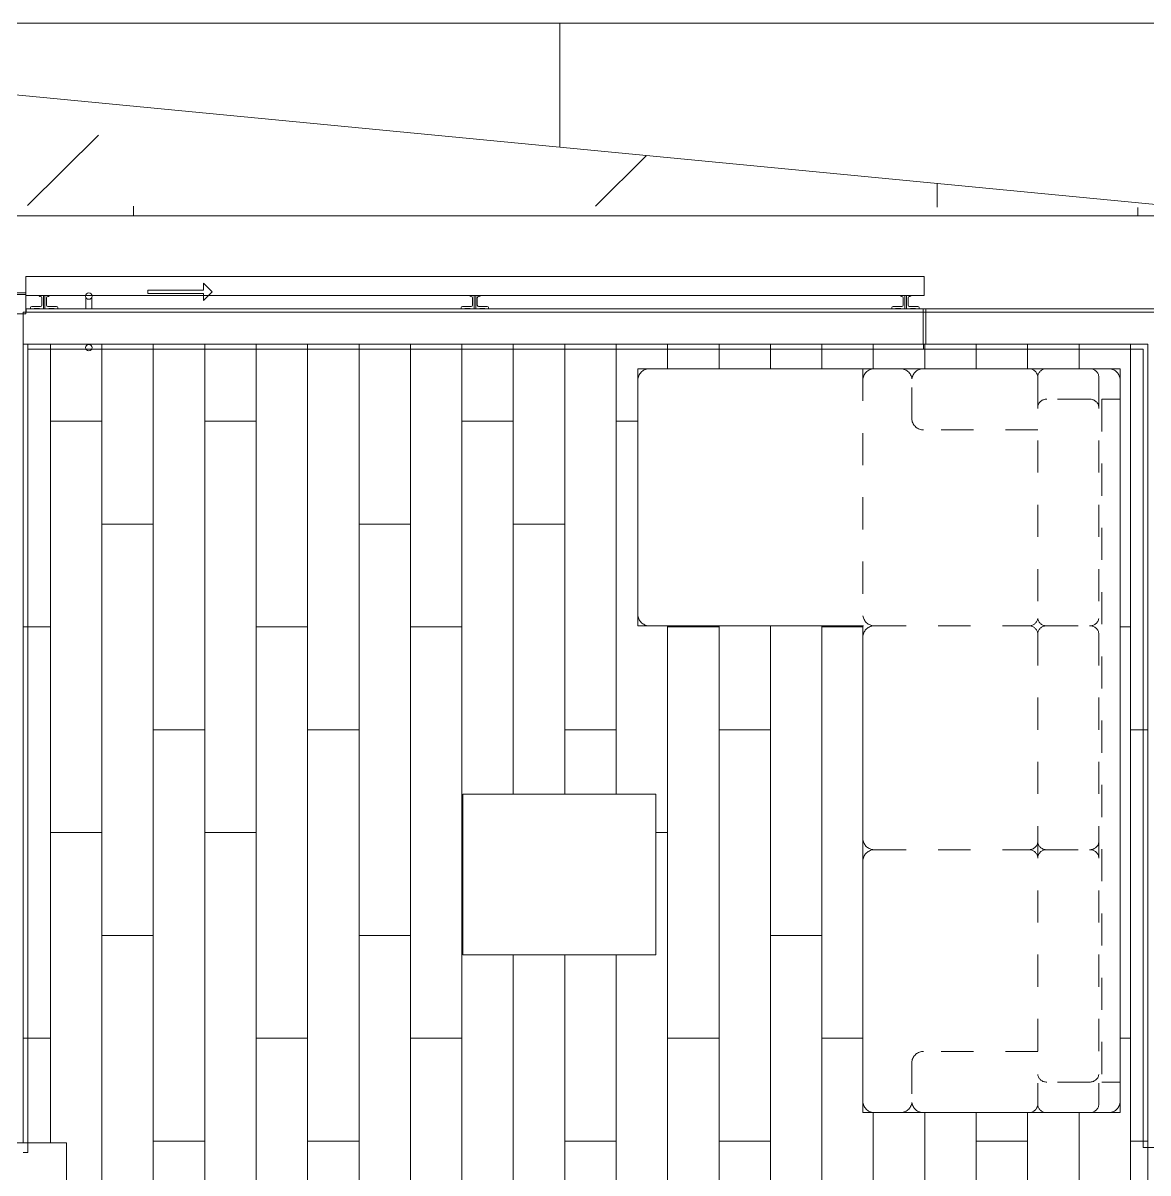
# Model space of a CAD drawing. Header units: metres. Extents: x 3856 to 4207, y -1118 to -691.
# Drawn here: x 4001.457 to 4004.957, y -971.806 to -968.227 of the extents above; entities that cross this region are included whole.
import ezdxf

# ---------------------------------------------------------------- set-up
doc = ezdxf.new("R2010")
doc.units = ezdxf.units.M
doc.linetypes.add('Trazo', pattern=[0.006, 0.003, -0.003])
for name, color, linetype, lineweight in [('_Hidden Lines_', 7, 'Trazo', 9), ('Balusters', 7, 'Continuous', 9), ('Casework', 7, 'Continuous', 9), ('Cut Pattern', 7, 'Continuous', 18), ('Detail Items', 7, 'Continuous', 9), ('Doors', 7, 'Continuous', 9), ('Floors', 7, 'Continuous', 9), ('Folding Lines', 7, 'Continuous', 9), ('Generic Models', 7, 'Continuous', 9), ('Panel', 7, 'Continuous', 9), ('Railings', 7, 'Continuous', 9), ('Surface Pattern', 7, 'Continuous', 9), ('Top Rails', 7, 'Continuous', 9), ('Walls', 7, 'Continuous', 9)]:
    doc.layers.add(name, color=color, linetype=linetype, lineweight=lineweight)
doc.layers.add('ROA-E00-URB-A101-MASTER_PLAN cambio estaciomientos_dwg', color=7, linetype='Continuous', lineweight=9, true_color=0x767676)

# ---------------------------------------------------------------- blocks, each defined once
blk = doc.blocks.new('Multifuncional 2D - Mesa Centro 50x60cm-4007771-IMPLANTACIÓN - KIT COMERCIAL')
at = {"layer": '_Hidden Lines_'}
for p, q in [((-0.8578, -1.0866), (-0.8578, -0.5866)), ((-0.8578, -0.5866), (-0.2578, -0.5866)), ((-0.2578, -0.5866), (-0.2578, -1.0866)), ((-0.2578, -1.0866), (-0.8578, -1.0866))]:
    blk.add_line(p, q, dxfattribs=at)
at = {"layer": 'Casework'}
for p, q in [((-0.2578, -0.5866), (-0.8578, -0.5866)), ((-0.8578, -0.5866), (-0.8578, -1.0866)), ((-0.2578, -1.0866), (-0.2578, -0.5866)), ((-0.8578, -1.0866), (-0.2578, -1.0866))]:
    blk.add_line(p, q, dxfattribs=at)
blk = doc.blocks.new('Sofá en L pequeño 2D - Sofá en L pequeño 2D-V163-IMPLANTACIÓN - KIT COMERCIAL')
at = {"layer": '_Hidden Lines_'}
for p, q in [((-0.8466, 1.4691), (-0.8466, -0.7826)), ((-0.81, 1.5006), (-0.2353, 1.5006)), ((-0.7801, -0.7908), (-0.7801, 1.4774)), ((-0.5901, -0.7908), (-0.5901, 1.4774)), ((-0.2353, 1.5006), (-0.162, 1.5006)), ((-0.1986, 1.3422), (-0.1986, 1.4691)), ((-0.162, 1.5006), (-0.0833, 1.5006)), ((-0.0466, -0.8141), (-0.0466, 1.4691)), ((-0.7896, 1.4056), (-0.8466, 1.4056)), ((-0.7896, -0.7191), (-0.7896, 1.4056)), ((-0.7515, 1.4056), (-0.6156, 1.4056)), ((-0.5901, 1.3106), (-0.2353, 1.3106)), ((-0.6156, 0.6826), (-0.7547, 0.6826)), ((-0.0809, 0.6826), (-0.5647, 0.6826)), ((-0.6156, -0.0141), (-0.7547, -0.0141)), ((-0.0809, -0.0141), (-0.5647, -0.0141)), ((0.2521, -0.0141), (-0.0809, -0.0141)), ((0.6534, -0.0454), (0.6534, -0.7826)), ((-0.5901, -0.6241), (-0.2353, -0.6241)), ((-0.1986, -0.6556), (-0.1986, -0.7826)), ((-0.8466, -0.7191), (-0.7896, -0.7191)), ((-0.7515, -0.7191), (-0.6156, -0.7191)), ((-0.81, -0.8141), (-0.2353, -0.8141)), ((-0.2353, -0.8141), (-0.162, -0.8141)), ((-0.162, -0.8141), (-0.0835, -0.8141)), ((0.2523, -0.8141), (-0.0835, -0.8141))]:
    blk.add_line(p, q, dxfattribs=at)
for centre, radius, start, end in [((-0.811, 1.4648), 0.0359, 88.3598, 173.0603), ((-0.7531, 1.4733), 0.0274, 86.6223, 171.476), ((-0.6172, 1.4733), 0.0274, 8.524, 93.3777), ((-0.5631, 1.4733), 0.0274, 86.6223, 171.476), ((-0.2342, 1.4648), 0.0359, 6.9397, 91.6402), ((-0.163, 1.4648), 0.0359, 88.3598, 173.0603), ((-0.0822, 1.4648), 0.0359, 6.9397, 91.6402), ((-0.7531, 1.3783), 0.0274, 86.6223, 171.476), ((-0.6172, 1.3783), 0.0274, 8.524, 93.3777), ((-0.2342, 1.3465), 0.0359, 268.3598, 353.0603), ((-0.7531, 0.7099), 0.0274, 188.524, 273.3777), ((-0.7531, 0.6553), 0.0274, 86.6223, 171.476), ((-0.6172, 0.7099), 0.0274, 266.6223, 351.476), ((-0.6172, 0.6553), 0.0274, 8.524, 93.3777), ((-0.5631, 0.7099), 0.0274, 188.524, 266.6223), ((-0.5631, 0.6553), 0.0274, 93.3777, 171.476), ((-0.0822, 0.7185), 0.0359, 272.0256, 352.675), ((-0.0822, 0.6468), 0.0359, 7.325, 87.9744), ((-0.7531, 0.0132), 0.0274, 188.524, 273.3777), ((-0.6172, 0.0132), 0.0274, 266.6223, 351.476), ((-0.5631, 0.0132), 0.0274, 188.524, 266.6223), ((-0.0822, 0.0217), 0.0359, 272.0256, 352.675), ((-0.7531, -0.0414), 0.0274, 86.6223, 171.476), ((-0.6172, -0.0414), 0.0274, 8.524, 93.3777), ((-0.5631, -0.0414), 0.0274, 93.3777, 171.476), ((-0.0822, -0.05), 0.0359, 7.325, 87.9744), ((0.6178, -0.05), 0.0359, 7.3244, 92.0256), ((-0.2342, -0.6599), 0.0359, 6.9397, 91.6402), ((-0.7531, -0.6918), 0.0274, 188.524, 273.3777), ((-0.6172, -0.6918), 0.0274, 266.6223, 351.476), ((-0.811, -0.7782), 0.0359, 186.9397, 271.6402), ((-0.2342, -0.7782), 0.0359, 268.3598, 353.0603), ((-0.163, -0.7782), 0.0359, 186.9397, 271.6402), ((-0.0822, -0.7782), 0.0359, 267.9744, 352.675), ((0.6178, -0.7782), 0.0359, 268.3598, 353.0603), ((-0.7531, -0.7868), 0.0274, 188.524, 273.3777), ((-0.6172, -0.7868), 0.0274, 266.6223, 351.476), ((-0.5631, -0.7868), 0.0274, 188.524, 273.3777)]:
    blk.add_arc(centre, radius, start, end, dxfattribs=at)
at = {"layer": 'Casework'}
for p, q in [((-0.8466, -0.8141), (-0.8466, 1.5006)), ((-0.8466, 1.5006), (-0.0466, 1.5006)), ((-0.0466, 1.5006), (-0.0466, -0.0141)), ((-0.0466, -0.0141), (0.6534, -0.0141)), ((0.6534, -0.0141), (0.6534, -0.8141)), ((0.6534, -0.8141), (-0.8466, -0.8141))]:
    blk.add_line(p, q, dxfattribs=at)
blk = doc.blocks.new('Puerta Ventana 2 cuerpos - Puerta Ventana 240 x 210cm-V197-IMPLANTACIÓN - KIT COMERCIAL')
at = {"layer": 'Detail Items'}
for p, q in [((-0.4919, 0.2295), (-0.4919, 0.2075)), ((-0.4624, 0.2), (-0.4919, 0.2295)), ((-0.7125, 0.2075), (-0.7125, 0.1925)), ((-0.4919, 0.2075), (-0.7125, 0.2075)), ((-0.7125, 0.1925), (-0.4919, 0.1925)), ((-0.4624, 0.2), (-0.4919, 0.1705)), ((-0.4919, 0.1705), (-0.4919, 0.1925))]:
    blk.add_line(p, q, dxfattribs=at)
at = {"layer": 'Doors'}
for p, q in [((-1.0127, 0.1008), (-1.0127, 0.05)), ((-0.9944, 0.05), (-0.9944, 0.1008)), ((-1.2, 0.05), (1.2, 0.05)), ((-1.2, 0), (-1.2, 0.05)), ((-1.2, 0.05), (0.025, 0.05)), ((0.025, 0.05), (0.025, 0)), ((0.025, 0), (-1.2, 0)), ((-0.025, -0.05), (-0.025, 0)), ((-0.025, 0), (1.2, 0)), ((1.2, 0), (1.2, -0.05)), ((-1.0127, 0), (-1.0127, -0.0514)), ((-0.9944, -0.0514), (-0.9944, 0)), ((-1.2, -0.05), (1.2, -0.05)), ((1.2, -0.05), (-0.025, -0.05))]:
    blk.add_line(p, q, dxfattribs=at)
for centre, start, end in [((-1.0035, 0.1049), 0, 180), ((-1.0035, 0.1049), 0, 180), ((-1.0035, 0.1049), 180, 360), ((-1.0035, 0.1049), 180, 360), ((-1.0035, -0.0555), 0, 180), ((-1.0035, -0.0555), 0, 180), ((-1.0035, -0.0555), 180, 360), ((-1.0035, -0.0555), 180, 360)]:
    blk.add_arc(centre, 0.01, start, end, dxfattribs=at)
for points in [[(-0.9944, 0.1008), (-0.9945, 0.1007), (-0.9946, 0.1005), (-0.9948, 0.1001), (-0.9949, 0.0999), (-0.995, 0.0997), (-0.9951, 0.0995), (-0.9953, 0.0992), (-0.9956, 0.0988), (-0.996, 0.0983), (-0.9965, 0.0979), (-0.9969, 0.0974), (-0.9975, 0.097), (-0.9981, 0.0965), (-0.9987, 0.0962), (-0.9994, 0.0958), (-1.0002, 0.0955), (-1.001, 0.0952), (-1.0021, 0.095), (-1.0032, 0.0949), (-1.0044, 0.095), (-1.0056, 0.0951), (-1.0066, 0.0954), (-1.0076, 0.0958), (-1.0082, 0.0961), (-1.0087, 0.0963), (-1.0091, 0.0966), (-1.0096, 0.097), (-1.0101, 0.0974), (-1.0106, 0.0979), (-1.0111, 0.0983), (-1.0115, 0.0988), (-1.0118, 0.0992), (-1.012, 0.0995), (-1.0121, 0.0997), (-1.0122, 0.0999), (-1.0123, 0.1001), (-1.0125, 0.1005), (-1.0126, 0.1007), (-1.0127, 0.1008)], [(-1.0127, 0.1008), (-1.0126, 0.1007), (-1.0125, 0.1005), (-1.0123, 0.1001), (-1.0122, 0.0999), (-1.0121, 0.0997), (-1.012, 0.0995), (-1.0118, 0.0992), (-1.0115, 0.0988), (-1.0111, 0.0983), (-1.0106, 0.0979), (-1.0101, 0.0974), (-1.0096, 0.097), (-1.009, 0.0965), (-1.0083, 0.0962), (-1.0076, 0.0958), (-1.0069, 0.0955), (-1.0061, 0.0952), (-1.005, 0.095), (-1.0038, 0.0949), (-1.0027, 0.095), (-1.0015, 0.0951), (-1.0004, 0.0954), (-0.9994, 0.0958), (-0.9988, 0.0961), (-0.9984, 0.0963), (-0.998, 0.0966), (-0.9975, 0.097), (-0.9969, 0.0974), (-0.9965, 0.0979), (-0.996, 0.0983), (-0.9956, 0.0988), (-0.9953, 0.0992), (-0.9951, 0.0995), (-0.995, 0.0997), (-0.9949, 0.0999), (-0.9948, 0.1001), (-0.9946, 0.1005), (-0.9945, 0.1007), (-0.9944, 0.1008)], [(-1.0127, -0.0514), (-1.0126, -0.0513), (-1.0125, -0.051), (-1.0123, -0.0507), (-1.0122, -0.0504), (-1.0121, -0.0503), (-1.012, -0.0501), (-1.0118, -0.0498), (-1.0115, -0.0494), (-1.0111, -0.0489), (-1.0106, -0.0484), (-1.0101, -0.0479), (-1.0096, -0.0475), (-1.009, -0.0471), (-1.0083, -0.0467), (-1.0076, -0.0463), (-1.0069, -0.046), (-1.0061, -0.0458), (-1.005, -0.0455), (-1.0038, -0.0454), (-1.0027, -0.0455), (-1.0015, -0.0456), (-1.0004, -0.0459), (-0.9994, -0.0463), (-0.9988, -0.0466), (-0.9984, -0.0469), (-0.998, -0.0471), (-0.9975, -0.0475), (-0.9969, -0.0479), (-0.9965, -0.0484), (-0.996, -0.0489), (-0.9956, -0.0494), (-0.9953, -0.0498), (-0.9951, -0.0501), (-0.995, -0.0503), (-0.9949, -0.0504), (-0.9948, -0.0507), (-0.9946, -0.051), (-0.9945, -0.0513), (-0.9944, -0.0514)], [(-0.9944, -0.0514), (-0.9945, -0.0513), (-0.9946, -0.051), (-0.9948, -0.0507), (-0.9949, -0.0504), (-0.995, -0.0503), (-0.9951, -0.0501), (-0.9953, -0.0498), (-0.9956, -0.0494), (-0.996, -0.0489), (-0.9965, -0.0484), (-0.9969, -0.0479), (-0.9975, -0.0475), (-0.9981, -0.0471), (-0.9987, -0.0467), (-0.9994, -0.0463), (-1.0002, -0.046), (-1.001, -0.0458), (-1.0021, -0.0455), (-1.0032, -0.0454), (-1.0044, -0.0455), (-1.0056, -0.0456), (-1.0066, -0.0459), (-1.0076, -0.0463), (-1.0082, -0.0466), (-1.0087, -0.0469), (-1.0091, -0.0471), (-1.0096, -0.0475), (-1.0101, -0.0479), (-1.0106, -0.0484), (-1.0111, -0.0489), (-1.0115, -0.0494), (-1.0118, -0.0498), (-1.012, -0.0501), (-1.0121, -0.0503), (-1.0122, -0.0504), (-1.0123, -0.0507), (-1.0125, -0.051), (-1.0126, -0.0513), (-1.0127, -0.0514)]]:
    blk.add_open_spline(points, degree=3, knots=[0, 0, 0, 0, 0.055556, 0.083333, 0.097222, 0.111111, 0.125, 0.138889, 0.166667, 0.194444, 0.222222, 0.25, 0.277778, 0.305556, 0.333333, 0.361111, 0.388889, 0.416667, 0.444444, 0.5, 0.527778, 0.555556, 0.611111, 0.638889, 0.666667, 0.680556, 0.694444, 0.722222, 0.75, 0.777778, 0.805556, 0.833333, 0.861111, 0.875, 0.888889, 0.902778, 0.916667, 0.944444, 1, 1, 1, 1], dxfattribs=at)
blk = doc.blocks.new('COCINA APTO TIPO A - COCINA APTO TIPO A-V198-IMPLANTACIÓN - KIT COMERCIAL')
at = {"layer": 'Generic Models'}
for p, q in [((0.9613, 2.87), (0.9613, 2.85)), ((1.5213, 2.87), (1.0363, 2.87)), ((1.5213, 2.85), (1.5213, 2.87)), ((1.5413, 2.87), (1.5213, 2.87)), ((1.5213, 2.87), (1.5213, 2.1)), ((1.5413, 2.1), (1.5413, 2.87)), ((0.9613, 2.85), (0.9613, 2.1)), ((1.5213, 2.85), (0.9613, 2.85)), ((0.9763, 2.85), (0.9613, 2.85)), ((0.9613, 2.85), (0.9613, 2.485)), ((0.9613, 2.85), (1.5213, 2.85)), ((0.9763, 2.485), (0.9763, 2.85)), ((1.5213, 2.1), (1.5213, 2.85)), ((0.9763, 2.485), (0.9613, 2.485)), ((0.9613, 2.485), (0.9613, 2.12)), ((0.9613, 2.485), (0.9763, 2.485)), ((0.9763, 2.12), (0.9763, 2.485)), ((0.9613, 2.12), (0.9763, 2.12)), ((0.9613, 2.1), (1.5213, 2.1)), ((1.5213, 2.1), (0.9613, 2.1)), ((0.9613, 2.1), (0.9613, 2.08)), ((0.9613, 2.08), (1.5213, 2.08)), ((0.9613, 2.08), (0.9613, 0.3)), ((1.5213, 2.1), (1.5413, 2.1)), ((1.5213, 2.08), (1.5213, 2.1)), ((1.7913, 2.1), (1.5413, 2.1)), ((1.7913, 0.3), (1.7913, 2.1)), ((-0.8193, 2), (-0.8193, 1.98)), ((-0.8193, 1.31), (-0.8193, 1.29)), ((-0.8193, 0.9869), (-0.8193, 0.9669)), ((-0.2167, 0.3525), (-0.2167, 0.9525)), ((-0.8193, 0.32), (-0.8193, 0.3)), ((0.9613, 0.3), (1.7913, 0.3)), ((0.2462, 0.18), (0.2312, 0.18)), ((0.4834, 0.18), (0.4684, 0.18)), ((-0.6487, -0.6), (-0.5488, -0.6))]:
    blk.add_line(p, q, dxfattribs=at)
blk = doc.blocks.new('Puertas fijas 3 cuerpos rejilla  - PV-1 Balcón Frances 2_80x2_10-V203-IMPLANTACIÓN - KIT COMERCIAL')
at = {"layer": 'Detail Items'}
for p, q in [((-0.567, 0.267), (-0.567, 0.245)), ((-0.54, 0.24), (-0.567, 0.267)), ((-0.7401, 0.245), (-0.567, 0.245)), ((-0.7401, 0.235), (-0.7401, 0.245)), ((-0.567, 0.235), (-0.7401, 0.235)), ((-0.54, 0.24), (-0.567, 0.213)), ((-0.567, 0.213), (-0.567, 0.235))]:
    blk.add_line(p, q, dxfattribs=at)
at = {"layer": 'Doors'}
for p, q in [((-0.9333, 0.2228), (-0.9333, 0.187)), ((-0.915, 0.187), (-0.915, 0.2228)), ((1.6797, 0.077), (1.6797, 0.177))]:
    blk.add_line(p, q, dxfattribs=at)
for centre, start, end in [((-0.9241, 0.2269), 0, 180), ((-0.9241, 0.2269), 165, 180), ((-0.9241, 0.2269), 180, 360), ((-0.9241, 0.2269), 180, 360), ((-0.9241, 0.2269), 0, 15), ((-0.9241, 0.0665), 0, 180), ((-0.9241, 0.0665), 0, 180), ((-0.9241, 0.0665), 180, 360), ((-0.9241, 0.0665), 180, 360)]:
    blk.add_arc(centre, 0.01, start, end, dxfattribs=at)
for points in [[(-0.915, 0.2228), (-0.9151, 0.2227), (-0.9152, 0.2225), (-0.9153, 0.2221), (-0.9155, 0.2219), (-0.9156, 0.2217), (-0.9157, 0.2215), (-0.9159, 0.2212), (-0.9162, 0.2208), (-0.9166, 0.2203), (-0.917, 0.2199), (-0.9175, 0.2194), (-0.9181, 0.219), (-0.9187, 0.2185), (-0.9193, 0.2182), (-0.92, 0.2178), (-0.9208, 0.2175), (-0.9216, 0.2172), (-0.9227, 0.217), (-0.9238, 0.2169), (-0.925, 0.217), (-0.9261, 0.2171), (-0.9272, 0.2174), (-0.9282, 0.2178), (-0.9288, 0.2181), (-0.9293, 0.2183), (-0.9297, 0.2186), (-0.9302, 0.219), (-0.9307, 0.2194), (-0.9312, 0.2199), (-0.9317, 0.2203), (-0.9321, 0.2208), (-0.9323, 0.2212), (-0.9325, 0.2215), (-0.9327, 0.2217), (-0.9328, 0.2219), (-0.9329, 0.2221), (-0.9331, 0.2225), (-0.9332, 0.2227), (-0.9333, 0.2228)], [(-0.9333, 0.2228), (-0.9332, 0.2227), (-0.9331, 0.2225), (-0.9329, 0.2221), (-0.9328, 0.2219), (-0.9327, 0.2217), (-0.9325, 0.2215), (-0.9323, 0.2212), (-0.9321, 0.2208), (-0.9317, 0.2203), (-0.9312, 0.2199), (-0.9307, 0.2194), (-0.9302, 0.219), (-0.9296, 0.2185), (-0.9289, 0.2182), (-0.9282, 0.2178), (-0.9275, 0.2175), (-0.9267, 0.2172), (-0.9256, 0.217), (-0.9244, 0.2169), (-0.9232, 0.217), (-0.9221, 0.2171), (-0.921, 0.2174), (-0.92, 0.2178), (-0.9194, 0.2181), (-0.919, 0.2183), (-0.9186, 0.2186), (-0.9181, 0.219), (-0.9175, 0.2194), (-0.917, 0.2199), (-0.9166, 0.2203), (-0.9162, 0.2208), (-0.9159, 0.2212), (-0.9157, 0.2215), (-0.9156, 0.2217), (-0.9155, 0.2219), (-0.9153, 0.2221), (-0.9152, 0.2225), (-0.9151, 0.2227), (-0.915, 0.2228)], [(-0.9333, 0.0706), (-0.9332, 0.0707), (-0.9331, 0.071), (-0.9329, 0.0713), (-0.9328, 0.0716), (-0.9327, 0.0717), (-0.9325, 0.0719), (-0.9323, 0.0722), (-0.9321, 0.0726), (-0.9317, 0.0731), (-0.9312, 0.0736), (-0.9307, 0.0741), (-0.9302, 0.0745), (-0.9296, 0.0749), (-0.9289, 0.0753), (-0.9282, 0.0757), (-0.9275, 0.076), (-0.9267, 0.0762), (-0.9256, 0.0765), (-0.9244, 0.0766), (-0.9232, 0.0765), (-0.9221, 0.0764), (-0.921, 0.0761), (-0.92, 0.0757), (-0.9194, 0.0754), (-0.919, 0.0751), (-0.9186, 0.0749), (-0.9181, 0.0745), (-0.9175, 0.0741), (-0.917, 0.0736), (-0.9166, 0.0731), (-0.9162, 0.0726), (-0.9159, 0.0722), (-0.9157, 0.0719), (-0.9156, 0.0717), (-0.9155, 0.0716), (-0.9153, 0.0713), (-0.9152, 0.071), (-0.9151, 0.0707), (-0.915, 0.0706)], [(-0.915, 0.0706), (-0.9151, 0.0707), (-0.9152, 0.071), (-0.9153, 0.0713), (-0.9155, 0.0716), (-0.9156, 0.0717), (-0.9157, 0.0719), (-0.9159, 0.0722), (-0.9162, 0.0726), (-0.9166, 0.0731), (-0.917, 0.0736), (-0.9175, 0.0741), (-0.9181, 0.0745), (-0.9187, 0.0749), (-0.9193, 0.0753), (-0.92, 0.0757), (-0.9208, 0.076), (-0.9216, 0.0762), (-0.9227, 0.0765), (-0.9238, 0.0766), (-0.925, 0.0765), (-0.9261, 0.0764), (-0.9272, 0.0761), (-0.9282, 0.0757), (-0.9288, 0.0754), (-0.9293, 0.0751), (-0.9297, 0.0749), (-0.9302, 0.0745), (-0.9307, 0.0741), (-0.9312, 0.0736), (-0.9317, 0.0731), (-0.9321, 0.0726), (-0.9323, 0.0722), (-0.9325, 0.0719), (-0.9327, 0.0717), (-0.9328, 0.0716), (-0.9329, 0.0713), (-0.9331, 0.071), (-0.9332, 0.0707), (-0.9333, 0.0706)]]:
    blk.add_open_spline(points, degree=3, knots=[0, 0, 0, 0, 0.055556, 0.083333, 0.097222, 0.111111, 0.125, 0.138889, 0.166667, 0.194444, 0.222222, 0.25, 0.277778, 0.305556, 0.333333, 0.361111, 0.388889, 0.416667, 0.444444, 0.5, 0.527778, 0.555556, 0.611111, 0.638889, 0.666667, 0.680556, 0.694444, 0.722222, 0.75, 0.777778, 0.805556, 0.833333, 0.861111, 0.875, 0.888889, 0.902778, 0.916667, 0.944444, 1, 1, 1, 1], dxfattribs=at)
at = {"layer": 'Panel'}
blk.add_line((-1.0804, 0.187), (-0.1537, 0.187), dxfattribs=at)
blk = doc.blocks.new('Railing - 13048 _ 37304-12155290-IMPLANTACIÓN - KIT COMERCIAL')
at = {"layer": 'Balusters'}
for p, q in [((-0.008, 0.0385), (-0.008, 0.0115)), ((-0.008, 0.0115), (-0.008, 0.0385)), ((-0.0005, 0.0425), (-0.004, 0.0425)), ((-0.004, 0.0425), (-0.0005, 0.0425)), ((0, 0.031), (0, 0.042)), ((0, 0.042), (0, 0.031)), ((-0.0414, 0.0025), (0, 0.0025)), ((0, 0.0025), (-0.0414, 0.0025)), ((-0.039, 0.0115), (-0.039, 0.013)), ((-0.039, 0.013), (-0.039, 0.0115)), ((-0.012, 0.0075), (-0.035, 0.0075)), ((-0.035, 0.0075), (-0.012, 0.0075)), ((-0.001, 0.015), (-0.001, 0.031)), ((-0.001, 0.031), (0, 0.031)), ((0, 0.031), (-0.001, 0.031)), ((-0.001, 0.031), (-0.001, 0.015)), ((0, 0.015), (-0.001, 0.015)), ((-0.001, 0.015), (0, 0.015)), ((0, 0.0025), (0, 0.015)), ((0, 0.015), (0, 0.0025)), ((0, -0.0025), (-0.0414, -0.0025)), ((-0.0414, -0.0025), (0, -0.0025)), ((-0.039, -0.013), (-0.039, -0.0115)), ((-0.039, -0.0115), (-0.039, -0.013)), ((-0.035, -0.0075), (-0.012, -0.0075)), ((-0.012, -0.0075), (-0.035, -0.0075)), ((-0.008, -0.0115), (-0.008, -0.0385)), ((-0.008, -0.0385), (-0.008, -0.0115)), ((-0.001, -0.031), (-0.001, -0.015)), ((-0.001, -0.015), (0, -0.015)), ((0, -0.015), (-0.001, -0.015)), ((-0.001, -0.015), (-0.001, -0.031)), ((0, -0.031), (-0.001, -0.031)), ((-0.001, -0.031), (0, -0.031)), ((0, -0.015), (0, -0.0025)), ((0, -0.0025), (0, -0.015)), ((0, -0.042), (0, -0.031)), ((0, -0.031), (0, -0.042)), ((-0.004, -0.0425), (-0.0005, -0.0425)), ((-0.0005, -0.0425), (-0.004, -0.0425))]:
    blk.add_line(p, q, dxfattribs=at)
for centre, radius, start, end in [((-0.004, 0.0385), 0.00404, 90, 180), ((-0.004, 0.0385), 0.00404, 90, 180), ((-0.0005, 0.042), 0.000549, 0, 90), ((-0.0005, 0.042), 0.000549, 0, 90), ((-0.043, 0.013), 0.00399, 360, 60), ((-0.043, 0.013), 0.00399, 0, 60), ((-0.035, 0.0115), 0.00405, 180, 270), ((-0.035, 0.0115), 0.00405, 180, 270), ((-0.012, 0.0115), 0.00403, 270, 0), ((-0.012, 0.0115), 0.00403, 270, 360), ((-0.043, -0.013), 0.00399, 300, 360), ((-0.043, -0.013), 0.00399, 300, 360), ((-0.035, -0.0115), 0.00405, 90, 180), ((-0.035, -0.0115), 0.00405, 90, 180), ((-0.012, -0.0115), 0.00403, 360, 90), ((-0.012, -0.0115), 0.00403, 360, 90), ((-0.004, -0.0385), 0.00404, 180, 270), ((-0.004, -0.0385), 0.00404, 180, 270), ((-0.0005, -0.042), 0.000549, 270, 360), ((-0.0005, -0.042), 0.000549, 270, 360)]:
    blk.add_arc(centre, radius, start, end, dxfattribs=at)
blk = doc.blocks.new('Railing - 13048 _ 37304-V168-IMPLANTACIÓN - KIT COMERCIAL')
at = {"layer": 'Balusters'}
for p, q in [((-0.008, 0.0385), (-0.008, 0.0115)), ((-0.008, 0.0115), (-0.008, 0.0385)), ((-0.0005, 0.0425), (-0.004, 0.0425)), ((-0.004, 0.0425), (-0.0005, 0.0425)), ((-0.0414, 0.0025), (0, 0.0025)), ((0, 0.0025), (-0.0414, 0.0025)), ((-0.039, 0.0115), (-0.039, 0.013)), ((-0.039, 0.013), (-0.039, 0.0115)), ((-0.012, 0.0075), (-0.035, 0.0075)), ((-0.035, 0.0075), (-0.012, 0.0075)), ((-0.001, 0.015), (-0.001, 0.031)), ((-0.001, 0.031), (0, 0.031)), ((0, 0.031), (-0.001, 0.031)), ((-0.001, 0.031), (-0.001, 0.015)), ((0, 0.015), (-0.001, 0.015)), ((-0.001, 0.015), (0, 0.015)), ((0, -0.0025), (-0.0414, -0.0025)), ((-0.0414, -0.0025), (0, -0.0025)), ((-0.039, -0.013), (-0.039, -0.0115)), ((-0.039, -0.0115), (-0.039, -0.013)), ((-0.035, -0.0075), (-0.012, -0.0075)), ((-0.012, -0.0075), (-0.035, -0.0075)), ((-0.008, -0.0115), (-0.008, -0.0385)), ((-0.008, -0.0385), (-0.008, -0.0115)), ((-0.001, -0.031), (-0.001, -0.015)), ((-0.001, -0.015), (0, -0.015)), ((0, -0.015), (-0.001, -0.015)), ((-0.001, -0.015), (-0.001, -0.031)), ((0, -0.031), (-0.001, -0.031)), ((-0.001, -0.031), (0, -0.031)), ((0, -0.042), (0, -0.031)), ((0, -0.031), (0, -0.042)), ((-0.004, -0.0425), (-0.0005, -0.0425)), ((-0.0005, -0.0425), (-0.004, -0.0425))]:
    blk.add_line(p, q, dxfattribs=at)
for centre, radius, start, end in [((-0.004, 0.0385), 0.00404, 90, 180), ((-0.004, 0.0385), 0.00404, 90, 180), ((-0.0005, 0.042), 0.000549, 30, 90), ((-0.0005, 0.042), 0.000549, 30, 90), ((-0.043, 0.013), 0.00399, 360, 60), ((-0.043, 0.013), 0.00399, 0, 60), ((-0.035, 0.0115), 0.00405, 180, 270), ((-0.035, 0.0115), 0.00405, 180, 270), ((-0.012, 0.0115), 0.00403, 270, 0), ((-0.012, 0.0115), 0.00403, 270, 360), ((-0.043, -0.013), 0.00399, 300, 360), ((-0.043, -0.013), 0.00399, 300, 360), ((-0.035, -0.0115), 0.00405, 90, 180), ((-0.035, -0.0115), 0.00405, 90, 180), ((-0.012, -0.0115), 0.00403, 360, 90), ((-0.012, -0.0115), 0.00403, 360, 90), ((-0.004, -0.0385), 0.00404, 180, 270), ((-0.004, -0.0385), 0.00404, 180, 270), ((-0.0005, -0.042), 0.000549, 270, 360), ((-0.0005, -0.042), 0.000549, 270, 360)]:
    blk.add_arc(centre, radius, start, end, dxfattribs=at)
blk = doc.blocks.new('Railing - Railing-V205-IMPLANTACIÓN - KIT COMERCIAL')
at = {"rotation": 89.99999999999422}
for name, p in [('Railing - 13048 _ 37304-12155290-IMPLANTACIÓN - KIT COMERCIAL', (3966.1455, -1024.7296)), ('Railing - 13048 _ 37304-12155290-IMPLANTACIÓN - KIT COMERCIAL', (3967.4855, -1024.7296)), ('Railing - 13048 _ 37304-V168-IMPLANTACIÓN - KIT COMERCIAL', (3968.8256, -1024.7296))]:
    blk.add_blockref(name, p, dxfattribs=at)
blk = doc.blocks.new('Top Rail Type - Top Rail_Internal_-V206-IMPLANTACIÓN - KIT COMERCIAL')
at = {"layer": 'Top Rails'}
for p, q in [((3966.088, -1024.831), (3966.088, -1024.771)), ((3966.088, -1024.771), (3966.1455, -1024.771)), ((3966.1455, -1024.771), (3968.8256, -1024.771)), ((3968.8256, -1024.771), (3968.8831, -1024.771)), ((3968.8831, -1024.7746), (3968.8831, -1024.831)), ((3966.1455, -1024.831), (3966.088, -1024.831)), ((3968.8256, -1024.831), (3966.1455, -1024.831)), ((3968.8831, -1024.831), (3968.8256, -1024.831))]:
    blk.add_line(p, q, dxfattribs=at)
blk = doc.blocks.new('Top Rail Type - Top Rail_Internal_-V207-IMPLANTACIÓN - KIT COMERCIAL')
at = {"layer": 'Top Rails'}
for p, q in [((3966.088, -1024.771), (3966.088, -1024.831)), ((3966.088, -1024.771), (3966.1455, -1024.771)), ((3966.1455, -1024.771), (3968.8256, -1024.771)), ((3968.8256, -1024.771), (3968.8831, -1024.771)), ((3968.8831, -1024.7746), (3968.8831, -1024.831)), ((3966.088, -1024.831), (3966.1455, -1024.831)), ((3966.1455, -1024.831), (3968.8256, -1024.831)), ((3968.8256, -1024.831), (3968.8831, -1024.831))]:
    blk.add_line(p, q, dxfattribs=at)
blk = doc.blocks.new('EDIFICIO TIPO A_rvt-4-IMPLANTACIÓN - KIT COMERCIAL')
at = {"layer": 'Cut Pattern', "lineweight": 9, "true_color": 0x0f0f0f}
h = blk.add_hatch(dxfattribs=at)
h.set_pattern_fill('FP_100', color=250, style=0, pattern_type=2)
h.set_pattern_definition([(45, (0, 0), (-0.35355339, 0.35355339), [])])
h.paths.add_polyline_path([(4001.4651, -969.1324), (4001.4651, -969.0724), (4000.6084, -969.0724), (4000.6084, -969.1324), (4001.2845, -969.1324)])
at = {"layer": 'Surface Pattern', "true_color": 0x808080}
h = blk.add_hatch(dxfattribs=at)
h.set_pattern_fill('FP_90', color=8, style=0, pattern_type=2)
h.set_pattern_definition([(270, (6041.702, -988.027), (0.16, 1e-17), []), (0, (6041.702, -988.027), (0.32, 0.32), [0.16, -1.12]), (0, (6041.862, -988.667), (0.32, 0.32), [0.16, -1.12])])
h.paths.add_polyline_path([(4004.9568, -980.7273), (4004.9568, -977.5273), (4001.4568, -977.5273), (4001.4568, -977.5973), (4002.2068, -977.5973), (4002.2068, -977.6373), (4001.4568, -977.6373), (4001.4568, -978.4273), (4002.0568, -978.4273), (4002.064, -978.5248), (4002.0818, -978.5273), (4002.0732, -978.5398), (4002.0568, -978.5398), (4002.0568, -980.7273), (4004.8257, -980.7273)])
h.paths.add_polyline_path([(3998.1318, -980.7273), (3999.7568, -980.7273), (3999.7568, -978.4273), (4000.2568, -978.4273), (4000.2568, -977.5873), (3999.4068, -977.5873), (3999.4068, -977.5473), (4000.2568, -977.5473), (4000.2568, -977.5273), (3996.4068, -977.5273), (3996.4068, -980.7273), (3998.0818, -980.7273)])
h.paths.add_polyline_path([(4004.8249, -980.6273), (4004.4257, -980.6273), (4004.4257, -980.2273), (4004.8257, -980.2273), (4004.8257, -980.6273)])
h.paths.add_polyline_path([(4002.4257, -980.6273), (4002.4257, -980.2273), (4002.8257, -980.2273), (4002.8257, -980.6273), (4002.618, -980.6273)])
h.paths.add_polyline_path([(4002.9154, -980.6273), (4002.9154, -978.7273), (4004.3154, -978.7273), (4004.3154, -980.6273)])
h.paths.add_polyline_path([(3996.5273, -980.5597), (3996.5273, -980.1597), (3996.9273, -980.1597), (3996.9273, -980.5597), (3996.6509, -980.5597)])
h.paths.add_polyline_path([(3997.2842, -980.0597), (3996.5273, -980.0597), (3996.5273, -978.4597), (3998.4273, -978.4597), (3998.4273, -980.0597), (3997.3791, -980.0597)])
h.paths.add_polyline_path([(4001.3468, -978.4273), (4001.3568, -978.4273), (4001.3568, -976.2273), (4001.4568, -976.2273), (4001.4568, -977.4273), (4004.9568, -977.4273), (4004.9568, -969.2273), (4001.4568, -969.2273), (4001.4568, -971.7123), (4001.5918, -971.7123), (4001.5918, -973.5123), (4001.4568, -973.5123), (4001.4568, -973.6273), (3998.9818, -973.6273), (3998.9818, -973.6473), (3999.9318, -973.6473), (3999.9318, -973.6873), (3998.9818, -973.6873), (3998.9818, -974.9273), (4000.2568, -974.9273), (4000.2568, -974.6273), (4000.3568, -974.6273), (4000.3568, -978.4273), (4001.2845, -978.4273)])
h.paths.add_polyline_path([(3996.9273, -978.3597), (3996.5273, -978.3597), (3996.5273, -977.9597), (3996.9273, -977.9597)])
h.paths.add_polyline_path([(3998.5559, -977.4273), (3999.6568, -977.4273), (3999.6568, -975.1403), (3998.5568, -975.1403), (3998.5568, -975.1253), (3999.6568, -975.1253), (3999.6568, -975.0273), (3998.5559, -975.0273), (3998.5559, -977.4253)])
h.paths.add_polyline_path([(4004.3068, -973.9273), (4002.7068, -973.9273), (4002.7068, -973.2273), (4004.3068, -973.2273), (4004.3068, -973.4057)])
h.paths.add_polyline_path([(4004.3068, -971.6181), (4004.0702, -971.6181), (4004.0702, -970.1034), (4003.3702, -970.1034), (4003.3702, -969.3034), (4004.8702, -969.3034), (4004.8702, -971.6181)])
h.paths.add_polyline_path([(4003.3702, -971.1273), (4002.8254, -971.1273), (4002.8254, -970.6273), (4003.4254, -970.6273), (4003.4254, -971.1273)])
at = {"layer": 'Floors'}
for p, q in [((4001.4568, -969.2273), (4001.4568, -971.7123)), ((4004.9568, -969.2273), (4004.2652, -969.2273)), ((4004.9568, -971.7273), (4004.9568, -969.2273))]:
    blk.add_line(p, q, dxfattribs=at)
at = {"layer": 'Walls', "lineweight": 18}
for p, q in [((4001.4651, -969.0724), (4000.6084, -969.0724)), ((4001.4651, -969.1324), (4001.4651, -969.0724)), ((4000.6084, -969.1324), (4001.4651, -969.1324)), ((4004.2568, -969.1273), (4001.4568, -969.1273)), ((4001.4568, -969.1273), (4001.4568, -969.2273)), ((4004.2568, -969.1173), (4001.4668, -969.1173)), ((4001.4668, -969.1173), (4001.4668, -969.1273)), ((4001.4668, -969.1273), (4004.2568, -969.1273)), ((4005.0568, -969.1173), (4004.2568, -969.1173)), ((4004.2568, -969.1273), (4005.0568, -969.1273)), ((4004.2568, -969.2273), (4004.2568, -969.1273)), ((4001.4568, -969.2273), (4004.2568, -969.2273)), ((4001.4718, -969.2273), (4001.4568, -969.2273)), ((4004.9568, -969.2273), (4001.4718, -969.2273)), ((4001.4718, -969.2423), (4004.9418, -969.2423)), ((4001.4718, -971.7423), (4001.4718, -969.2423)), ((4004.9418, -969.2423), (4004.9418, -971.7273)), ((4004.9568, -969.2423), (4004.9568, -969.2273)), ((4004.9568, -971.7273), (4004.9568, -969.2423)), ((4001.4568, -971.7423), (4001.4718, -971.7423)), ((4004.9418, -971.7273), (4004.9568, -971.7273))]:
    blk.add_line(p, q, dxfattribs=at)
at = {"layer": 'Walls'}
for p, q in [((4001.5051, -969.1173), (4001.4651, -969.1173)), ((4001.4651, -969.1173), (4001.5051, -969.1173)), ((4004.2568, -969.1173), (4002.4318, -969.1173)), ((4002.4318, -969.1173), (4004.2568, -969.1173)), ((4004.2568, -969.1173), (4004.2652, -969.1173)), ((4004.2652, -969.1273), (4004.2652, -969.1173)), ((4001.4718, -969.2273), (4001.4718, -969.2423)), ((4004.2584, -969.2423), (4001.4718, -969.2423)), ((4004.2584, -969.2423), (4004.2584, -969.2273)), ((4004.9568, -972.9023), (4004.9568, -971.7273)), ((4004.9568, -971.7273), (4005.0068, -971.7273))]:
    blk.add_line(p, q, dxfattribs=at)
at = {"layer": 'Casework', "lineweight": 9, "rotation": 180}
blk.add_blockref('Sofá en L pequeño 2D - Sofá en L pequeño 2D-V163-IMPLANTACIÓN - KIT COMERCIAL', (4004.0235, -970.1175), dxfattribs=at)
at = {"layer": 'Casework', "lineweight": 9}
blk.add_blockref('Multifuncional 2D - Mesa Centro 50x60cm-4007771-IMPLANTACIÓN - KIT COMERCIAL', (4003.6832, -970.0408), dxfattribs=at)
at = {"layer": 'Doors', "lineweight": 9}
blk.add_blockref('Puertas fijas 3 cuerpos rejilla  - PV-1 Balcón Frances 2_80x2_10-V203-IMPLANTACIÓN - KIT COMERCIAL', (4002.5856, -969.3043), dxfattribs=at)
at = {"layer": 'Doors', "lineweight": 9, "rotation": 269.999999999999}
blk.add_blockref('Puerta Ventana 2 cuerpos - Puerta Ventana 240 x 210cm-V197-IMPLANTACIÓN - KIT COMERCIAL', (4005.0068, -972.9273), dxfattribs=at)
at = {"layer": 'Generic Models', "lineweight": 9}
blk.add_blockref('COCINA APTO TIPO A - COCINA APTO TIPO A-V198-IMPLANTACIÓN - KIT COMERCIAL', (3999.8005, -973.8123), dxfattribs=at)
at = {"layer": 'Railings', "lineweight": 9, "rotation": 180}
blk.add_blockref('Railing - Railing-V205-IMPLANTACIÓN - KIT COMERCIAL', (7970.3482, -1993.8469), dxfattribs=at)
at = {"layer": 'Top Rails', "lineweight": 9, "rotation": 180}
for name in ['Top Rail Type - Top Rail_Internal_-V206-IMPLANTACIÓN - KIT COMERCIAL', 'Top Rail Type - Top Rail_Internal_-V207-IMPLANTACIÓN - KIT COMERCIAL']:
    blk.add_blockref(name, (7970.3482, -1993.8469), dxfattribs=at)
blk = doc.blocks.new('ROA-E00-URB-A101-MASTER_PLAN cambio estaciomientos_dwg_ROA-E01-ARQ-R23_rvt-4-Master Plan - Etapa 1-7986589-IMPLANTACIÓN - KIT COMERCIAL')
at = {"layer": 'Walls'}
for p, q in [((969.1273, 4004.2652), (969.1273, 4005.0568)), ((969.1173, 4004.2568), (969.1173, 4002.4318))]:
    blk.add_line(p, q, dxfattribs=at)
at = {"layer": 'Walls', "flags": 128}
for points in [[(969.6773, 4005.0668), (969.1173, 4005.0668), (969.1173, 4005.0568), (969.1173, 4004.2568), (969.1273, 4004.2568)], [(969.1173, 4002.4318), (969.1173, 4004.2568), (969.1273, 4004.2568)], [(969.0673, 4001.4651), (969.0673, 4000.6068), (969.1273, 4000.6068)]]:
    blk.add_lwpolyline(points, dxfattribs=at)
blk.add_lwpolyline([(969.1173, 4001.5051), (969.1173, 4001.4651)], close=True, dxfattribs=at)
blk = doc.blocks.new('ROA-E00-URB-A101-MASTER_PLAN cambio estaciomientos_dwg_ROA-E01-EST-R23_rvt-4-Master Plan - Etapa 1-7986864-IMPLANTACIÓN - KIT COMERCIAL')
at = {"layer": 'Walls', "flags": 128}
blk.add_lwpolyline([(969.6773, 4005.0568), (969.1273, 4005.0568), (969.1273, 4004.9568), (969.1273, 4004.2652)], dxfattribs=at)
blk = doc.blocks.new('ROA-E00-URB-A101-MASTER_PLAN cambio estaciomientos_dwg-7942325-IMPLANTACIÓN - KIT COMERCIAL')
for name in ['ROA-E00-URB-A101-MASTER_PLAN cambio estaciomientos_dwg_ROA-E01-EST-R23_rvt-4-Master Plan - Etapa 1-7986864-IMPLANTACIÓN - KIT COMERCIAL', 'ROA-E00-URB-A101-MASTER_PLAN cambio estaciomientos_dwg_ROA-E01-ARQ-R23_rvt-4-Master Plan - Etapa 1-7986589-IMPLANTACIÓN - KIT COMERCIAL']:
    blk.add_blockref(name, (0, 0))

msp = doc.modelspace()

# ---------------------------------------------------------------- hatches: boundary and pattern name
at = {"layer": 'Surface Pattern', "true_color": 0x848967}
h = msp.add_hatch(dxfattribs=at)
h.set_pattern_fill('FP_1437', color=8, style=0, pattern_type=2)
h.set_pattern_definition([(45, (0, 0), (-1.76776695, 0), [0.9375, -3.75]), (45, (1.25, 1.25), (-1.76776695, 0), [0.9375, -3.75]), (45, (2.5, -0.375), (-1.76776695, 0), [0.3125, -2.5]), (90, (2.5, 0.625), (-0.625, 0.625), [0.625, -2.5]), (315, (2.5, 1.25), (0, 3.5355339), [0.625, -3.75]), (0, (1.25, 1.25), (2.5, 2.5), [0.375, -1.25]), (0, (-1.875, 2.5), (2.5, 2.5), [0.375, -2.5])])
h.paths.add_polyline_path([(4007.6818, -970.8523), (4008.8952, -969.8384), (4008.7244, -969.4983), (4008.9437, -968.7693), (4009.4948, -969.3374), (4010.823, -968.2275), (3999.1037, -968.2275), (4005.3447, -968.8273), (4005.3507, -969.6773), (4005.3568, -969.6773), (4005.3568, -970.8523), (4007.6817, -970.8523)])
h = msp.add_hatch(dxfattribs=at)
h.set_pattern_fill('FP_1444', color=8, style=0, pattern_type=2)
h.set_pattern_definition([(44.8, (-0.5089, -5.294), (-1.767771, 0.00192804), [0.9342, -3.737]), (44.8, (0.7411, -4.053), (-1.767771, 0.00192804), [0.9342, -3.737]), (44.8, (1.991, -5.67), (-1.767771, 0.00192804), [0.3114, -2.491]), (90, (1.991, -4.675), (-0.62497, 0.62203), [0.62133, -2.485]), (315.135, (1.991, -4.054), (0.0002048, 3.514331), [0.6235, -3.741]), (359.93548, (0.741, -4.053), (2.4997967, 2.4821866), [0.37498, -1.25]), (359.93548, (-2.384, -2.807), (2.4997967, 2.4821866), [0.37498, -2.5])])
h.paths.add_polyline_path([(4005.3447, -968.8273), (3999.1037, -968.2275), (3999.1037, -968.8273), (4005.2849, -968.8273)])

# ---------------------------------------------------------------- linework, layer by layer
at = {"layer": 'Floors'}
for p, q in [((3999.1037, -968.2275), (4010.823, -968.2275)), ((4005.3447, -968.8273), (3999.1037, -968.8273))]:
    msp.add_line(p, q, dxfattribs=at)
at = {"layer": 'Folding Lines'}
msp.add_line((3999.1037, -968.2275), (4005.3447, -968.8273), dxfattribs=at)

# ---------------------------------------------------------------- block references
at = {"lineweight": 5}
msp.add_blockref('EDIFICIO TIPO A_rvt-4-IMPLANTACIÓN - KIT COMERCIAL', (0, 0), dxfattribs=at)
at = {"layer": 'ROA-E00-URB-A101-MASTER_PLAN cambio estaciomientos_dwg', "color": 7, "rotation": 269.9999999999999}
msp.add_blockref('ROA-E00-URB-A101-MASTER_PLAN cambio estaciomientos_dwg-7942325-IMPLANTACIÓN - KIT COMERCIAL', (0, 0), dxfattribs=at)

doc.saveas('drawing.dxf')
